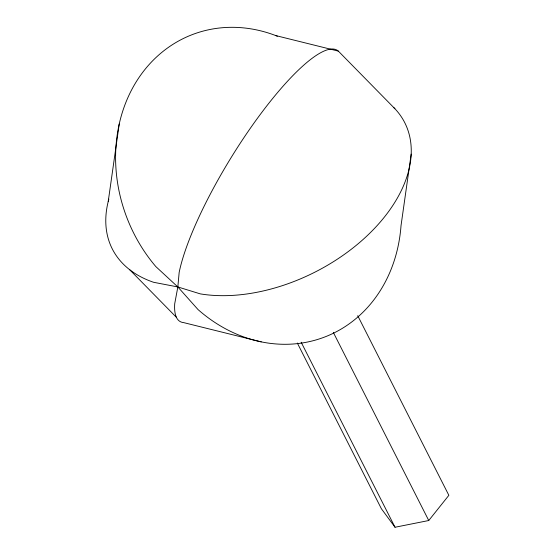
<?xml version="1.0" encoding="UTF-8"?>
<svg xmlns="http://www.w3.org/2000/svg" width="555" height="555" viewBox="0 0 555 555"><rect width="100%" height="100%" fill="white"/><g stroke="black" fill="none" stroke-linecap="round" stroke-linejoin="round"><path stroke-width="0.83" d="M108.232 201.437L119.228 124.015M411.186 154.103L401.022 225.67A147.575 126.804 68.8 0 1 198.038 309.572L177.843 286.949L155.844 266.594A147.575 126.804 68.8 0 1 131.806 89.528A147.575 126.804 68.8 0 1 277.354 36.207M297.32 343.032L381.403 508.769L395.028 527.25L428.751 520.521L448.856 495.317L357.732 315.705M275.8 35.596L338.349 51.122L394.91 108.731M261.273 341.873L183.65 322.608A147.575 34.133 -58.4 0 1 174.707 303.779L177.843 286.949L179.168 272.387A147.575 34.133 -58.4 0 1 255.446 121.045A147.575 34.133 -58.4 0 1 338.349 51.122M129.634 269.681L176.428 317.342M333.326 332.431L428.751 520.521M301.164 342.241L395.028 527.25M393.766 107.552A147.575 92.671 -26.9 0 1 368.485 234.467A147.575 92.671 -26.9 0 1 200.265 293.873L177.843 286.949L153.617 282.294A147.575 92.671 -26.9 0 1 108.842 199.113"/></g></svg>
